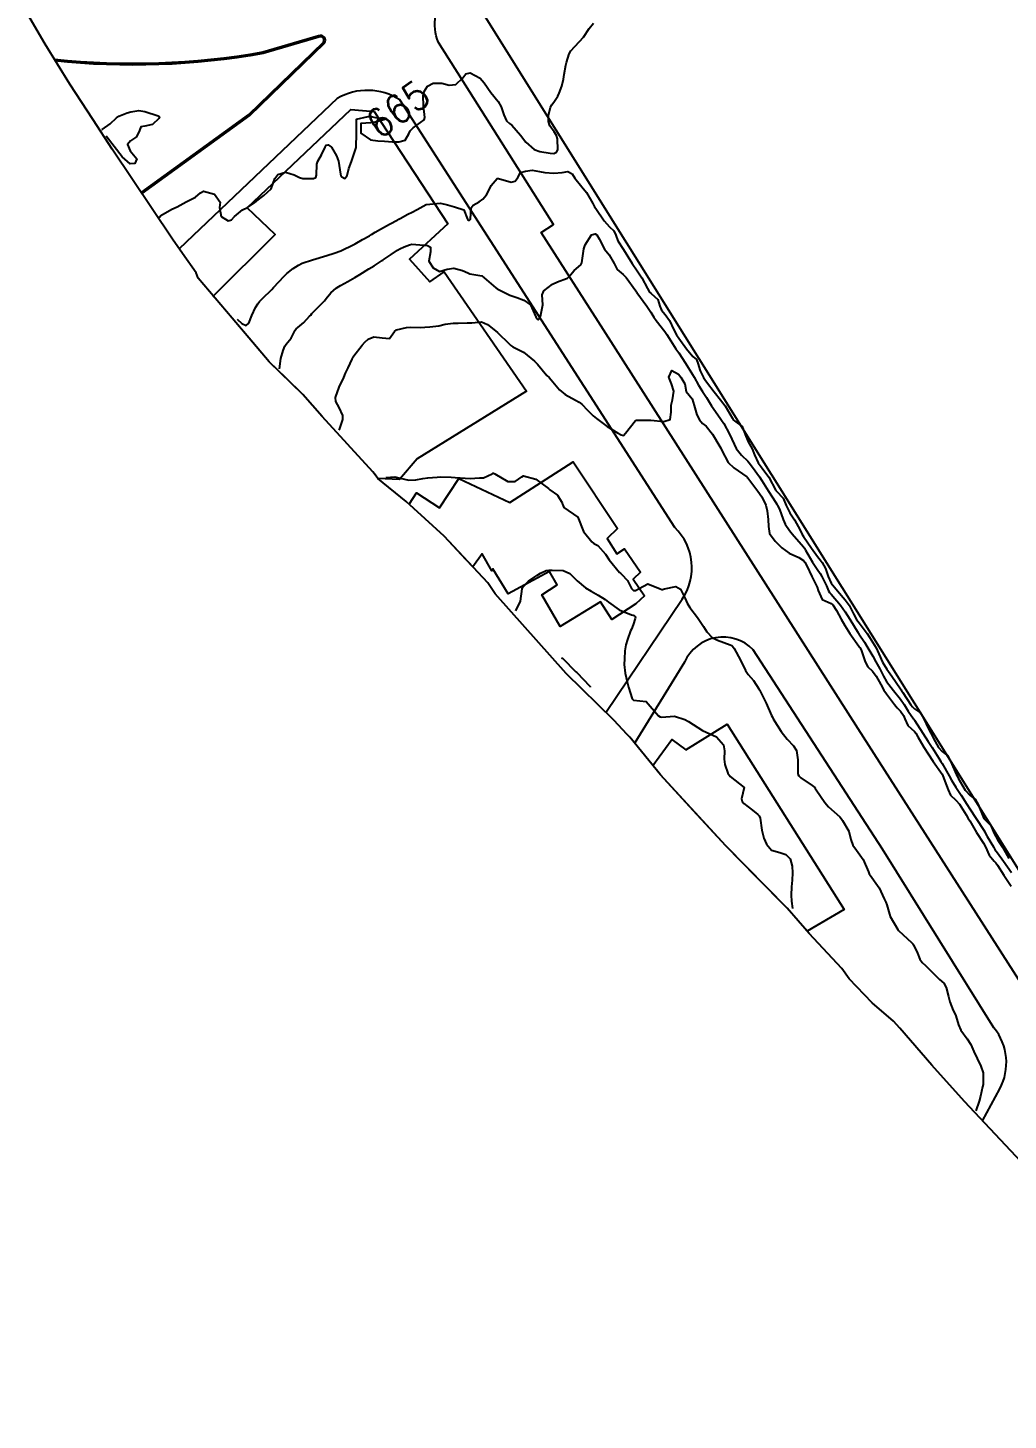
# Model space of a CAD drawing. Header units: metres. Extents: x 292545 to 299085, y 7450245 to 7463078.
# Drawn here: x 295740.1 to 295879, y 7458060 to 7458257.2 of the extents above; entities that cross this region are included whole.
import ezdxf
from ezdxf.enums import TextEntityAlignment as Align

# ---------------------------------------------------------------- set-up
doc = ezdxf.new("R2010")
doc.units = ezdxf.units.M
for name, color, linetype in [('Area', 45, 'Continuous'), ('Area Verde e Lazer', 94, 'Continuous'), ('Cotas', 45, 'Continuous'), ('Curvas de Nivel 1m', 11, 'Continuous'), ('Curvas de Nivel 5m', 15, 'Continuous'), ('Edificações', 30, 'Continuous'), ('Vias Primárias', 230, 'Continuous')]:
    doc.layers.add(name, color=color, linetype=linetype)
doc.styles.add('Style-STANDARD', font='STANDARD.shx')

msp = doc.modelspace()

# ---------------------------------------------------------------- linework, layer by layer
at = {"layer": 'Area'}
msp.add_polyline3d([(295883, 7458094.25, 668.45), (295872.8, 7458105.1, 669.25), (295868.19, 7458110.28, 669.28), (295863.62, 7458115.5, 669.31), (295862.76, 7458116.48, 669.29), (295859.71, 7458119.08, 669.49), (295856.46, 7458122.5, 669.42), (295855.42, 7458123.94, 669.43), (295850.78, 7458128.92, 678.96), (295847.68, 7458132.49, 678.72), (295838.99, 7458141.31, 679.25), (295829.74, 7458151.39, 678.11), (295825.42, 7458156.73, 670.7), (295825, 7458157.08, 670.04), (295823.12, 7458159.12, 669.93), (295816.36, 7458165.74, 670.21), (295806.34, 7458177.01, 673.63), (295805.29, 7458178.57, 673.87), (295799.09, 7458185.17, 673.08), (295793.72, 7458190.09, 669.02), (295789.73, 7458193.34, 668.67), (295789.02, 7458194.27, 668.67), (295781.83, 7458202.14, 670.27), (295779.1, 7458205.26, 672.82), (295774.32, 7458209.85, 672.93), (295769.07, 7458216.04, 673.18), (295764.27, 7458221.72, 665.33), (295763.96, 7458222.47, 665.26), (295762.05, 7458225.22, 665.01), (295760.62, 7458227.23, 665.11), (295754.98, 7458235.71, 674.61), (295752.09, 7458240, 673.97), (295749.41, 7458244.15, 665.09), (295746.07, 7458249.2, 671.15), (295742.58, 7458254.86, 664.36), (295740.14, 7458259.07, 664.4)], dxfattribs=at)
at = {"layer": 'Area Verde e Lazer', "elevation": 672.35}
msp.add_lwpolyline([(295756.21, 7458233.86), (295771.46, 7458244.9), (295782.02, 7458255.14, 0.728416), (295781.37, 7458255.84), (295773.45, 7458253.51, -0.070188), (295743.9, 7458252.48, -0.070188)], format="xyb", dxfattribs=at)
at = {"layer": 'Curvas de Nivel 1m', "flags": 128}
for points, elevation in [([(295769.77, 7458215.9), (295770.45, 7458215.3), (295771.07, 7458215.01), (295771.43, 7458215.35), (295771.87, 7458216.42), (295772.38, 7458217.57), (295772.7, 7458218.1), (295772.96, 7458218.4), (295773.66, 7458219.14), (295774.41, 7458219.84), (295774.69, 7458220.11), (295774.95, 7458220.38), (295776.44, 7458221.98), (295776.63, 7458222.17), (295776.81, 7458222.36), (295777.71, 7458223.09), (295778.46, 7458223.57), (295778.98, 7458223.82), (295780.47, 7458224.32), (295782.48, 7458224.92), (295783.51, 7458225.25), (295784.48, 7458225.61), (295784.94, 7458225.81), (295785.83, 7458226.25), (295786.5, 7458226.6), (295787.54, 7458227.19), (295788.51, 7458227.73), (295788.82, 7458227.91), (295789.32, 7458228.21), (295790.07, 7458228.66), (295790.52, 7458228.91), (295791.36, 7458229.36), (295792.54, 7458229.99), (295792.66, 7458230.05), (295792.87, 7458230.17), (295793.95, 7458230.76), (295794.55, 7458231.07), (295795.26, 7458231.44), (295796.56, 7458232.13), (295798.57, 7458232.33), (295799.58, 7458232.09), (295800.56, 7458231.84), (295801.91, 7458231.41), (295802.43, 7458230.05), (295802.47, 7458229.99), (295802.53, 7458229.94), (295802.67, 7458229.91), (295802.83, 7458230.05), (295802.94, 7458231.66), (295803.23, 7458232.04), (295804.06, 7458232.55), (295804.57, 7458232.92), (295805.1, 7458233.5), (295805.39, 7458234.02), (295805.76, 7458234.85), (295806.61, 7458235.81), (295806.79, 7458235.83), (295808.6, 7458235.32), (295809.15, 7458235.43), (295809.52, 7458235.97), (295809.92, 7458236.67), (295810.62, 7458236.89), (295811.58, 7458236.99), (295812.62, 7458236.8), (295813.35, 7458236.66), (295814.62, 7458236.61), (295815.82, 7458236.69), (295816.62, 7458236.8), (295817.22, 7458236.48), (295817.61, 7458235.87), (295818.59, 7458234.65), (295819.25, 7458233.85), (295820.14, 7458232.27), (295820.39, 7458231.84), (295820.56, 7458231.59), (295821.75, 7458229.83), (295822.52, 7458228.99), (295823.13, 7458228.42), (295823.4, 7458227.81), (295823.72, 7458227.01), (295824.49, 7458225.79), (295825.75, 7458223.78), (295826.45, 7458222.76), (295827.12, 7458221.76), (295827.91, 7458220.26), (295828.19, 7458219.75), (295828.41, 7458219.53), (295829.35, 7458218.68), (295829.66, 7458217.73), (295829.86, 7458217.2), (295830.38, 7458216.55), (295831.02, 7458215.71), (295831.65, 7458214.42), (295832.02, 7458213.7), (295832.34, 7458213.22), (295833.43, 7458211.69), (295834.31, 7458210.63), (295834.82, 7458210.18), (295835.05, 7458209.67), (295835.37, 7458208.58), (295835.84, 7458207.66), (295836, 7458207.38), (295836.27, 7458207.03), (295837.35, 7458205.64), (295838.24, 7458204.49), (295838.92, 7458203.62), (295839.88, 7458201.94), (295840.09, 7458201.61), (295840.2, 7458201.51), (295841.32, 7458200.71), (295841.72, 7458199.59), (295842.17, 7458198.52), (295842.72, 7458197.57), (295843.03, 7458196.68), (295843.58, 7458195.57), (295844.12, 7458194.82), (295845.06, 7458193.55), (295846.08, 7458191.67), (295846.13, 7458191.58), (295846.18, 7458191.54), (295847.09, 7458190.54), (295847.52, 7458189.52), (295848.05, 7458188.49), (295848.73, 7458187.5), (295849.5, 7458186.01), (295849.78, 7458185.49), (295850.01, 7458185.15), (295851.14, 7458183.48), (295851.98, 7458182.28), (295852.35, 7458181.85), (295852.65, 7458181.46), (295853.1, 7458180.6), (295853.48, 7458179.45), (295853.93, 7458178.53), (295854.83, 7458177.43), (295855.9, 7458176.18), (295856.47, 7458175.41), (295857.08, 7458174.2), (295857.52, 7458173.4), (295857.87, 7458172.89), (295859, 7458171.38), (295859.34, 7458170.88), (295859.83, 7458170.13), (295860.29, 7458169.37), (295860.66, 7458168.51), (295861.19, 7458167.36), (295861.78, 7458166.36), (295862.5, 7458165.34), (295863.75, 7458163.54), (295863.84, 7458163.42), (295863.88, 7458163.33), (295864.04, 7458163.04), (295865.21, 7458161.31), (295865.41, 7458161), (295865.72, 7458160.71), (295866.57, 7458160.15), (295867.02, 7458159.29), (295867.69, 7458157.88), (295868.04, 7458157.28), (295868.4, 7458156.55), (295869.11, 7458155.27), (295869.65, 7458154.68), (295870.45, 7458154.06), (295870.87, 7458153.24), (295871.61, 7458151.5), (295871.76, 7458151.23), (295871.92, 7458150.9), (295872.89, 7458149.22), (295873.58, 7458148.44), (295874.29, 7458147.92), (295874.74, 7458147.2), (295875.53, 7458145.19), (295876.53, 7458144.19), (295876.96, 7458143.17), (295877.5, 7458142.12), (295878.19, 7458141.15), (295879.08, 7458139.54)], 666), ([(295775.79, 7458208.88), (295775.99, 7458210.36), (295776.31, 7458211.46), (295776.56, 7458212.11), (295776.73, 7458212.36), (295777.45, 7458213.24), (295778.02, 7458214.34), (295778.15, 7458214.54), (295778.36, 7458214.72), (295779.25, 7458215.45), (295780.05, 7458216.32), (295780.2, 7458216.5), (295780.38, 7458216.69), (295781.95, 7458218.3), (295782.17, 7458218.52), (295782.4, 7458218.82), (295783.07, 7458219.63), (295783.8, 7458220.28), (295784.18, 7458220.52), (295784.43, 7458220.67), (295785.44, 7458221.25), (295786.44, 7458221.81), (295787.18, 7458222.24), (295788.45, 7458223.03), (295789.19, 7458223.48), (295790.31, 7458224.2), (295790.4, 7458224.26), (295790.46, 7458224.3), (295791.61, 7458225.05), (295792.49, 7458225.66), (295792.81, 7458225.85), (295793.46, 7458226.16), (295794.19, 7458226.46), (295794.5, 7458226.51), (295796.21, 7458226.41), (295796.5, 7458226.39), (295796.72, 7458226.35), (295797.16, 7458226.12), (295797.17, 7458225.43), (295796.95, 7458224.12), (295797.53, 7458223.19), (295798.45, 7458222.65), (295799.54, 7458223), (295800.45, 7458223.14), (295801.72, 7458222.8), (295802.45, 7458222.45), (295802.73, 7458222.34), (295804.44, 7458222.03), (295806.43, 7458220.34), (295806.62, 7458220.2), (295806.97, 7458220), (295808.41, 7458219.32), (295809.41, 7458218.97), (295810.4, 7458218.61), (295811.34, 7458217.95), (295812.09, 7458216.23), (295812.26, 7458215.94), (295812.37, 7458215.86), (295812.46, 7458215.85), (295812.56, 7458215.94), (295812.75, 7458216.31), (295813.09, 7458217.93), (295813, 7458219.35), (295813.21, 7458219.93), (295814.43, 7458220.87), (295815.16, 7458221.18), (295816.44, 7458221.66), (295816.59, 7458221.74), (295816.76, 7458221.89), (295817.51, 7458222.82), (295818.46, 7458223.6), (295818.61, 7458223.87), (295818.82, 7458225.53), (295818.88, 7458225.86), (295819.09, 7458226.45), (295819.95, 7458227.85), (295820.51, 7458227.98), (295820.72, 7458227.84), (295821.06, 7458227.28), (295821.83, 7458225.83), (295822.48, 7458225.02), (295823.16, 7458223.81), (295823.59, 7458222.93), (295824.45, 7458222.24), (295824.89, 7458221.79), (295826.27, 7458219.92), (295826.36, 7458219.77), (295826.38, 7458219.74), (295826.41, 7458219.7), (295827.81, 7458217.76), (295828.38, 7458216.9), (295828.82, 7458216.19), (295829.13, 7458215.74), (295830.35, 7458214.17), (295830.66, 7458213.72), (295831.2, 7458212.84), (295831.91, 7458211.7), (295832.32, 7458211.12), (295833.27, 7458209.69), (295834.28, 7458208.07), (295834.5, 7458207.68), (295835.14, 7458206.55), (295835.71, 7458205.66), (295836.24, 7458204.8), (295836.97, 7458203.64), (295838.21, 7458201.88), (295838.38, 7458201.63), (295838.69, 7458201.13), (295839.49, 7458199.62), (295840.16, 7458198.2), (295840.47, 7458197.61), (295841.21, 7458196.66), (295842.13, 7458195.78), (295842.31, 7458195.58), (295842.75, 7458194.95), (295843.75, 7458193.56), (295844.1, 7458193.06), (295845.03, 7458191.55), (295846.07, 7458189.96), (295846.23, 7458189.71), (295846.33, 7458189.54), (295846.58, 7458189.01), (295847.13, 7458187.52), (295847.41, 7458186.9), (295848.02, 7458186), (295848.4, 7458185.51), (295849.99, 7458183.66), (295850.12, 7458183.49), (295850.29, 7458183.18), (295851.25, 7458181.48), (295851.95, 7458180.49), (295852.37, 7458179.89), (295852.59, 7458179.46), (295853.23, 7458178.14), (295853.53, 7458177.45), (295853.66, 7458177.19), (295853.91, 7458176.95), (295855.22, 7458175.43), (295855.88, 7458174.47), (295856.55, 7458173.41), (295857.74, 7458171.5), (295857.81, 7458171.4), (295857.84, 7458171.35), (295858.62, 7458170.17), (295859.11, 7458169.38), (295859.81, 7458168.2), (295860.26, 7458167.37), (295860.78, 7458166.37), (295861.31, 7458165.35), (295861.77, 7458164.62), (295862.72, 7458163.34), (295863.73, 7458162.09), (295864.27, 7458161.32), (295864.82, 7458160.42), (295865.58, 7458159.3), (295865.63, 7458159.23), (295865.7, 7458159.13), (295866.9, 7458157.29), (295867.67, 7458156.12), (295868.2, 7458155.27), (295869.14, 7458153.76), (295869.45, 7458153.26), (295869.63, 7458152.97), (295870.63, 7458151.24), (295870.97, 7458150.61), (295871.59, 7458149.63), (295871.85, 7458149.23), (295872.32, 7458148.48), (295873.13, 7458147.21), (295873.55, 7458146.57), (295874.45, 7458145.2), (295875.52, 7458143.56), (295875.66, 7458143.33), (295875.74, 7458143.19), (295876.02, 7458142.67), (295876.88, 7458141.17), (295877.11, 7458140.8), (295877.47, 7458140.32), (295878.32, 7458139.15), (295879.45, 7458137.56)], 667), ([(295784.25, 7458200.2), (295784.27, 7458200.27), (295784.77, 7458201.69), (295784.77, 7458202.26), (295784.22, 7458203.42), (295783.77, 7458204.27), (295783.7, 7458204.81), (295784.25, 7458206.27), (295784.87, 7458207.66), (295785.15, 7458208.26), (295785.51, 7458209.03), (295786.06, 7458210.25), (295786.14, 7458210.42), (295786.31, 7458210.74), (295787.51, 7458212.23), (295787.89, 7458212.66), (295788.34, 7458213.07), (295789.16, 7458213.39), (295790.34, 7458213.26), (295791.37, 7458213.16), (295792.08, 7458214.17), (295792.36, 7458214.39), (295793.79, 7458214.73), (295794.36, 7458214.76), (295795.74, 7458214.75), (295796.36, 7458214.76), (295797.05, 7458214.81), (295798.36, 7458214.99), (295799.26, 7458215.2), (295800.37, 7458215.33), (295801.09, 7458215.34), (295802.36, 7458215.37), (295803.03, 7458215.39), (295804.37, 7458215.55), (295805.22, 7458215.16), (295806.35, 7458214.27), (295806.66, 7458214.01), (295808.33, 7458212.43), (295808.54, 7458212.2), (295808.81, 7458211.98), (295809.85, 7458211.49), (295810.32, 7458211.23), (295811.91, 7458209.94), (295812.3, 7458209.53), (295813.65, 7458207.92), (295813.98, 7458207.63), (295814.27, 7458207.31), (295815.42, 7458205.9), (295816.25, 7458205.24), (295817.68, 7458204.43), (295818.23, 7458204.16), (295818.6, 7458203.86), (295819.39, 7458203.03), (295820.21, 7458202.23), (295820.67, 7458201.84), (295822.19, 7458200.69), (295823.63, 7458199.81), (295824.18, 7458199.51), (295824.52, 7458199.46), (295824.78, 7458199.79), (295826.2, 7458201.54), (295826.36, 7458201.61), (295828.2, 7458201.62), (295828.35, 7458201.6), (295830.2, 7458201.4), (295831.12, 7458201.72), (295831.25, 7458202.75), (295831.27, 7458203.71), (295831.44, 7458204.51), (295831.65, 7458205.71), (295831.28, 7458206.73), (295830.94, 7458207.71), (295831.33, 7458208.66), (295832.28, 7458208.1), (295832.61, 7458207.7), (295833.21, 7458206.74), (295833.39, 7458205.69), (295834.24, 7458204.62), (295834.5, 7458203.68), (295834.89, 7458202.35), (295835.26, 7458201.66), (295835.69, 7458201.15), (295836.19, 7458200.75), (295837.09, 7458199.64), (295838.16, 7458197.87), (295838.29, 7458197.63), (295838.45, 7458197.33), (295839.34, 7458195.62), (295840.12, 7458194.87), (295841.95, 7458193.58), (295842.03, 7458193.51), (295842.1, 7458193.42), (295843.53, 7458191.57), (295844.07, 7458190.77), (295844.65, 7458189.55), (295844.84, 7458188.76), (295844.98, 7458187.55), (295845.03, 7458186.54), (295845.18, 7458185.55), (295846, 7458184.46), (295846.46, 7458183.99), (295846.94, 7458183.53), (295847.98, 7458182.78), (295849.31, 7458182.16), (295849.97, 7458181.74), (295850.17, 7458181.49), (295850.46, 7458180.98), (295851.15, 7458179.48), (295851.92, 7458177.95), (295852.07, 7458177.47), (295852.64, 7458176.2), (295853.89, 7458175.64), (295854.16, 7458175.44), (295854.65, 7458174.67), (295855.33, 7458173.43), (295855.86, 7458172.52), (295856.56, 7458171.41), (295857.82, 7458169.6), (295857.91, 7458169.48), (295857.96, 7458169.4), (295858.14, 7458169.07), (295858.74, 7458167.39), (295859.09, 7458166.68), (295859.78, 7458166.04), (295860.29, 7458165.36), (295860.96, 7458164.16), (295861.39, 7458163.35), (295861.75, 7458162.85), (295862.87, 7458161.34), (295863.24, 7458160.85), (295863.71, 7458160.4), (295864.17, 7458159.78), (295864.36, 7458159.32), (295864.75, 7458158.37), (295865.69, 7458157.51), (295865.88, 7458157.3), (295866.2, 7458156.77), (295867.03, 7458155.29), (295867.64, 7458154.37), (295868.38, 7458153.27), (295869.61, 7458151.48), (295869.72, 7458151.26), (295870.23, 7458149.89), (295870.47, 7458149.25), (295870.83, 7458148.49), (295871.57, 7458147.8), (295872.07, 7458147.22), (295873.02, 7458145.73), (295873.33, 7458145.21), (295873.53, 7458144.85), (295874.49, 7458143.2), (295875.49, 7458141.7), (295875.75, 7458141.19), (295876.31, 7458140.02), (295877.01, 7458139.17), (295877.23, 7458138.94), (295877.46, 7458138.61), (295878.38, 7458137.15), (295879.42, 7458135.61)], 668), ([(295790.82, 7458193.48), (295792.1, 7458193.58), (295792.88, 7458193.39), (295794.1, 7458193.09), (295795.07, 7458193.17), (295796.1, 7458193.33), (295796.8, 7458193.43), (295798.1, 7458193.55), (295798.64, 7458193.56), (295800.1, 7458193.54), (295800.67, 7458193.51), (295802.1, 7458193.38), (295802.8, 7458193.35), (295804.1, 7458193.43), (295804.67, 7458193.46), (295805.88, 7458194.01), (295806, 7458194.12), (295806.11, 7458194.12), (295806.27, 7458194.01), (295808.1, 7458192.92), (295809.17, 7458192.9), (295810.11, 7458193.6), (295810.36, 7458193.71), (295812.1, 7458193.25), (295813.88, 7458191.92), (295814.08, 7458191.75), (295815.17, 7458191), (295815.83, 7458189.89), (295815.88, 7458189.71), (295816.06, 7458189.26), (295818.03, 7458187.87), (295818.84, 7458185.86), (295820, 7458184.38), (295820.31, 7458184.16), (295820.85, 7458183.84), (295821.97, 7458182.62), (295822.48, 7458181.81), (295823.95, 7458180.03), (295824.07, 7458179.92), (295824.23, 7458179.8), (295825.06, 7458178.91), (295825.63, 7458177.78), (295825.92, 7458177.5), (295826.2, 7458177.5), (295826.7, 7458177.77), (295827.93, 7458178.44), (295829.69, 7458177.73), (295829.92, 7458177.65), (295830.01, 7458177.64), (295830.3, 7458177.72), (295831.93, 7458178.06), (295832.55, 7458177.69), (295833.22, 7458176.37), (295833.53, 7458175.68), (295833.89, 7458175.07), (295834.97, 7458173.67), (295835.85, 7458172.37), (295836.28, 7458171.65), (295837.04, 7458170.85), (295837.83, 7458170.43), (295839.63, 7458169.81), (295839.82, 7458169.72), (295839.94, 7458169.61), (295840.18, 7458169.25), (295841.08, 7458167.6), (295841.78, 7458166.15), (295842.17, 7458165.58), (295842.92, 7458164.73), (295843.68, 7458163.56), (295843.75, 7458163.43), (295844.7, 7458161.55), (295845.46, 7458159.79), (295845.58, 7458159.54), (295845.7, 7458159.31), (295846.83, 7458157.53), (295847.67, 7458156.43), (295848.57, 7458155.51), (295849, 7458154.85), (295849.2, 7458153.5), (295849.18, 7458153.05), (295849.21, 7458151.5), (295849.32, 7458151.22), (295849.6, 7458150.96), (295851.2, 7458149.86), (295851.58, 7458149.6), (295851.66, 7458149.47), (295851.78, 7458149.27), (295853.03, 7458147.46), (295853.55, 7458146.86), (295855.12, 7458145.43), (295855.32, 7458145.21), (295855.53, 7458144.92), (295856.39, 7458143.41), (295856.7, 7458142.21), (295856.99, 7458141.41), (295857.48, 7458140.72), (295858.45, 7458139.39), (295859.18, 7458137.65), (295859.29, 7458137.38), (295859.44, 7458137.15), (295860.69, 7458135.36), (295860.93, 7458134.88), (295861.4, 7458133.81), (295861.64, 7458133.35), (295861.79, 7458132.95), (295862.25, 7458131.34), (295863.35, 7458129.47), (295863.46, 7458129.33), (295865.33, 7458127.59), (295865.47, 7458127.45), (295865.57, 7458127.31), (295866.14, 7458126.12), (295866.45, 7458125.29), (295866.8, 7458124.8), (295867.28, 7458124.39), (295868.39, 7458123.27), (295869.26, 7458122.42), (295869.88, 7458121.87), (295870.21, 7458121.25), (295870.51, 7458119.97), (295870.72, 7458119.24), (295871.21, 7458118), (295871.46, 7458117.5), (295871.57, 7458117.23), (295871.93, 7458115.96), (295872.26, 7458115.22), (295873.16, 7458114), (295873.68, 7458113.2), (295874.13, 7458112.21), (295874.57, 7458111.2), (295875.12, 7458110.12), (295875.43, 7458109.19), (295875.42, 7458107.52), (295875.36, 7458107.19), (295875.07, 7458105.88), (295874.89, 7458105.19), (295874.42, 7458103.81)], 669), ([(295815.74, 7458167.95), (295815.8, 7458167.91), (295815.84, 7458167.89), (295817.77, 7458165.99), (295817.9, 7458165.87), (295819.75, 7458163.93), (295819.78, 7458163.88), (295819.8, 7458163.85), (295819.79, 7458163.81)], 671)]:
    msp.add_lwpolyline(points, dxfattribs=dict(at, elevation=elevation))
at = {"layer": 'Curvas de Nivel 5m', "flags": 128}
for points, elevation in [([(295758.71, 7458230.35), (295758.78, 7458230.34), (295758.99, 7458230.57), (295760.55, 7458231.5), (295761.27, 7458231.83), (295762.56, 7458232.53), (295763.9, 7458233.19), (295764.58, 7458233.81), (295765.02, 7458234.06), (295766.58, 7458233.61), (295767.36, 7458232.47), (295767.29, 7458231.73), (295767.53, 7458230.47), (295768.53, 7458229.84), (295768.99, 7458230), (295769.39, 7458230.45), (295770.55, 7458231.38), (295771.25, 7458231.73), (295772.29, 7458232.41), (295772.43, 7458232.55), (295772.57, 7458232.65), (295773.55, 7458233.42), (295774.58, 7458234.39), (295775.14, 7458235.85), (295775.55, 7458236.38), (295776.62, 7458236.73), (295777.88, 7458236.35), (295778.61, 7458235.96), (295779.1, 7458235.84), (295780.61, 7458235.81), (295780.95, 7458235.97), (295781.03, 7458236.31), (295781.05, 7458237.88), (295781.19, 7458238.3), (295781.75, 7458239.2), (295782.25, 7458240.29), (295782.41, 7458240.55), (295782.67, 7458240.62), (295783.16, 7458240.29), (295783.87, 7458239.05), (295784.12, 7458238.28), (295784.43, 7458236.45), (295784.48, 7458236.27), (295784.61, 7458236.05), (295785.05, 7458235.82), (295785.35, 7458236.26), (295785.62, 7458237.26), (295785.97, 7458238.25), (295786.65, 7458240.24), (295786.68, 7458242.24), (295786.7, 7458244.24), (295788.35, 7458244.59), (295788.71, 7458244.6), (295790.7, 7458244.2), (295789.16, 7458243.75), (295788.7, 7458243.71), (295787.3, 7458243.63), (295787.3, 7458242.23), (295788.67, 7458241.3), (295789.72, 7458241.16), (295790.67, 7458241.1), (295791.8, 7458241.04), (295792.67, 7458241.03), (295793.57, 7458241.26), (295794.09, 7458242.16), (295794.27, 7458242.58), (295794.69, 7458243), (295796.25, 7458244.13), (295796.37, 7458244.47), (295796.17, 7458246.13), (295796.15, 7458247.53), (295796.27, 7458248.13), (295796.76, 7458248.9), (295797.54, 7458249.34), (295798.77, 7458249.32), (295799.81, 7458249.05), (295800.76, 7458249.13), (295801.73, 7458250.07), (295802.18, 7458250.66), (295802.78, 7458250.79), (295804.18, 7458250.04), (295804.77, 7458249.4), (295805.73, 7458248.02), (295806.73, 7458246.73), (295807.18, 7458246), (295807.55, 7458244.84), (295807.94, 7458243.99), (295808.36, 7458243.64), (295808.7, 7458243.38), (295809.91, 7458241.97), (295810.67, 7458240.96), (295811.87, 7458239.95), (295812.65, 7458239.66), (295814.13, 7458239.4), (295814.65, 7458239.38), (295815.02, 7458239.54), (295815.22, 7458239.9), (295815.15, 7458241.43), (295815.02, 7458241.91), (295814.69, 7458242.45), (295814.06, 7458243.28), (295813.87, 7458243.92), (295813.86, 7458244.77), (295814.18, 7458245.92), (295814.36, 7458246.28), (295814.74, 7458246.79), (295815.18, 7458247.47), (295815.38, 7458247.9), (295815.75, 7458248.91), (295816, 7458249.9), (295816.11, 7458250.57), (295816.35, 7458251.89), (295816.44, 7458252.26), (295816.82, 7458253.47), (295817.05, 7458253.89), (295818.84, 7458255.86), (295819.66, 7458257.05), (295820.26, 7458257.85)], 665), ([(295750.62, 7458242.76), (295750.64, 7458242.75), (295750.68, 7458242.76), (295751.79, 7458243.56), (295752.7, 7458244.42), (295753.03, 7458244.65), (295754.23, 7458245.11), (295754.71, 7458245.29), (295755.86, 7458245.46), (295756.71, 7458245.3), (295758.6, 7458244.69), (295758.7, 7458244.65), (295758.78, 7458244.58), (295758.7, 7458244.32), (295757.8, 7458243.48), (295756.69, 7458243.25), (295756.15, 7458243.15), (295755.95, 7458242.61), (295755.54, 7458241.75), (295754.67, 7458241.18), (295754.25, 7458240.63), (295754.65, 7458239.75), (295755.57, 7458238.61), (295755.29, 7458237.95), (295754.63, 7458237.92), (295753.52, 7458238.88), (295751.24, 7458241.81)], 665), ([(295809.24, 7458174.61), (295809.89, 7458175.97), (295810.14, 7458177.74), (295810.24, 7458177.96), (295811.06, 7458178.82), (295811.94, 7458179.44), (295812.24, 7458179.63), (295812.73, 7458179.93), (295813.56, 7458180.31), (295813.95, 7458180.38), (295814.42, 7458180.38), (295815.95, 7458180.31), (295816.9, 7458179.88), (295817.93, 7458178.86), (295819.13, 7458177.86), (295819.92, 7458177.38), (295820.92, 7458176.82), (295821.9, 7458176.19), (295822.36, 7458175.82), (295823.88, 7458174.77), (295825.64, 7458174.02), (295825.87, 7458173.97), (295826.03, 7458173.93), (295826.18, 7458173.78), (295826.15, 7458173.5), (295825.86, 7458172.64), (295825.61, 7458172.02), (295825.51, 7458171.78), (295825.09, 7458170.53), (295824.83, 7458169.79), (295824.68, 7458168.92), (295824.62, 7458167.79), (295824.59, 7458166.99), (295824.73, 7458165.79), (295825.02, 7458164.53), (295825.23, 7458163.79), (295825.74, 7458162.16), (295825.91, 7458161.95), (295827.73, 7458161.75), (295829.44, 7458159.73), (295829.7, 7458159.58), (295829.88, 7458159.55), (295831.7, 7458159.71), (295833.21, 7458159.2), (295833.7, 7458158.93), (295835.68, 7458157.66), (295837.67, 7458156.76), (295838.64, 7458155.62), (295838.81, 7458154.79), (295838.77, 7458153.62), (295838.86, 7458152.86), (295839.26, 7458151.62), (295839.61, 7458151.16), (295841.58, 7458149.59), (295841.2, 7458147.96), (295841.29, 7458147.59), (295841.56, 7458147.3), (295842.76, 7458146.36), (295843.54, 7458145.76), (295843.73, 7458145.56), (295843.85, 7458145.24), (295844.08, 7458143.55), (295844.37, 7458142.43), (295844.74, 7458141.55), (295845.48, 7458140.71), (295846.62, 7458140.39), (295847.47, 7458140.08), (295848.09, 7458139.51), (295848.4, 7458138.46), (295848.43, 7458137.51), (295848.39, 7458136.46), (295848.3, 7458135.51), (295848.26, 7458134.36), (295848.29, 7458133.51), (295848.42, 7458132.46)], 670)]:
    msp.add_lwpolyline(points, dxfattribs=dict(at, elevation=elevation))
at = {"layer": 'Edificações'}
msp.add_lwpolyline([(295804.65, 7458259.1), (295926.64, 7458064.05), (295938.26, 7458052.4), (295935.6, 7458049.74), (295945.39, 7458035.72), (296013.94, 7457968.48)], dxfattribs=at)
for points, elevation in [([(295766.41, 7458219.19), (295775.15, 7458227.88), (295771.18, 7458231.68), (295785.88, 7458245.58), (295789.18, 7458245.31), (295799.61, 7458229.39), (295794.2, 7458224.39), (295797.08, 7458221.19), (295799.1, 7458222.62), (295810.77, 7458205.73), (295795.27, 7458196.13), (295792.78, 7458193.2), (295789.73, 7458193.34), (295789.38, 7458193.81), (295789.02, 7458194.27), (295785.43, 7458198.21), (295781.83, 7458202.14), (295780.47, 7458203.7), (295779.1, 7458205.26), (295776.71, 7458207.55), (295774.32, 7458209.85), (295771.48, 7458213.2), (295769.07, 7458216.04), (295766.67, 7458218.88)], 668.82), ([(295794.14, 7458189.7), (295795.19, 7458191.3), (295798.45, 7458189.18), (295801.17, 7458193.36), (295808.4, 7458189.93), (295817.36, 7458195.72), (295823.65, 7458186.27), (295822.2, 7458184.83), (295823.57, 7458182.7), (295824.63, 7458183.37), (295826.9, 7458180.08), (295825.89, 7458179.11), (295827.47, 7458176.72), (295826.25, 7458175.58), (295822.86, 7458173.38), (295821.25, 7458175.86), (295815.53, 7458172.38), (295812.94, 7458176.86), (295815.1, 7458178.29), (295814.02, 7458180.16), (295808.16, 7458177.01), (295805.98, 7458180.56), (295805.86, 7458180.26), (295804.5, 7458182.68), (295803.16, 7458180.84), (295802.19, 7458181.87), (295799.09, 7458185.17), (295796.41, 7458187.63), (295795.87, 7458188.12), (295794.84, 7458189.06)], 669.34), ([(295828.67, 7458152.71), (295831.36, 7458156.37), (295833.34, 7458154.91), (295839.17, 7458158.57), (295855.74, 7458132.33), (295850.49, 7458129.25), (295849.23, 7458130.7), (295847.68, 7458132.49), (295843.33, 7458136.9), (295838.99, 7458141.31), (295834.36, 7458146.35), (295829.74, 7458151.39), (295829.16, 7458152.1)], 676.28)]:
    msp.add_lwpolyline(points, close=True, dxfattribs=dict(at, elevation=elevation))
at = {"layer": 'Vias Primárias'}
msp.add_lwpolyline([(295934.21, 7458041.6), (295908.22, 7458079.05), (295857.74, 7458157.9), (295821.65, 7458214.38), (295812.83, 7458228.2), (295814.57, 7458229.31), (295801.57, 7458249.95), (295798.3, 7458255.08, -0.289312), (295799.57, 7458262.36, 0.095318)], format="xyb", dxfattribs=at)
for points, elevation in [([(295756.33, 7458233.69), (295771.59, 7458244.75), (295782.17, 7458255.01, 0.736755), (295781.3, 7458256.03), (295773.4, 7458253.71, -0.070162), (295743.92, 7458252.68, 3.792503)], 672.35), ([(295822, 7458160.22), (295832.82, 7458176.24, 0.363823), (295831.76, 7458186.41), (295792.84, 7458246.95, 0.283129), (295783.95, 7458247.16), (295761.59, 7458225.87)], 669.98), ([(295875.34, 7458102.4), (295877.78, 7458106.91, 0.303809), (295876.97, 7458115.56), (295861.19, 7458140.87), (295842.86, 7458169.1, 0.534425), (295833.16, 7458167.32), (295826.09, 7458155.9)], 669.05)]:
    msp.add_lwpolyline(points, format="xyb", dxfattribs=dict(at, elevation=elevation))

# ---------------------------------------------------------------- texts
at = {"layer": 'Cotas', "style": 'Style-STANDARD'}
msp.add_text('665', height=4, rotation=36.5968, dxfattribs=at).set_placement((295792.56, 7458245.65, 665), align=Align.MIDDLE_CENTER)

doc.saveas('drawing.dxf')
